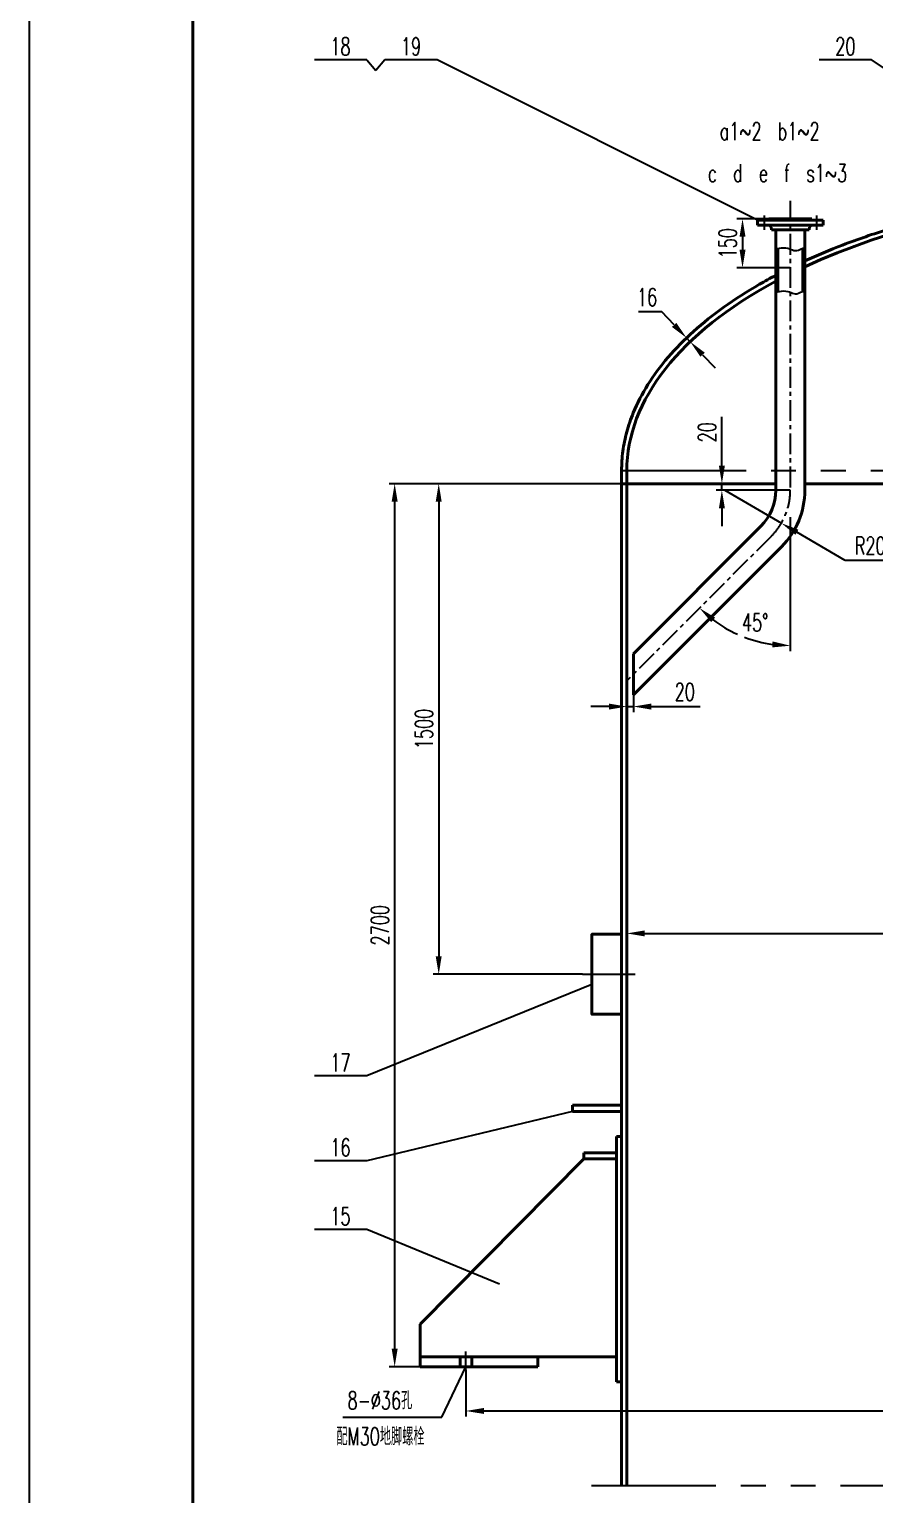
# Model space of a CAD drawing. Header units: millimetres. Extents: x -100310 to -88430, y -9131 to 7689.
# Drawn here: x -100310 to -97724, y 503 to 4983 of the extents above; entities that cross this region are included whole.
import ezdxf
from ezdxf.enums import TextEntityAlignment as Align

# ---------------------------------------------------------------- set-up
doc = ezdxf.new("R2010")
doc.units = ezdxf.units.MM
doc.linetypes.add('CENTERX2', pattern=[101.6, 63.5, -12.7, 12.7, -12.7])
doc.linetypes.add('PHANTOMX2', pattern=[127, 63.5, -12.7, 12.7, -12.7, 12.7, -12.7])
for name, color, linetype in [('图层1', 1, 'CENTERX2'), ('图层3', 211, 'Continuous'), ('图层5', 231, 'PHANTOMX2')]:
    doc.layers.add(name, color=color, linetype=linetype)
doc.layers.add('图层2', color=4, linetype='Continuous', lineweight=40)
doc.styles.add('HZ', font='ROMANS.shx', dxfattribs={"width": 0.667, "height": 54, "bigfont": 'HZ.shx'})
doc.styles.add('比例1：20', font='ROMANS.shx', dxfattribs={"width": 0.7, "height": 60, "bigfont": 'HZ.shx'})
doc.dimstyles.new('副本比例1：20', dxfattribs={"dimtxt": 60, "dimasz": 55, "dimexe": 17, "dimexo": 0, "dimgap": 18, "dimtad": 1, "dimtoh": 1, "dimdsep": 46, "dimtxsty": '比例1：20', "dimcen": 25, "dimclrd": 6, "dimclre": 6, "dimclrt": 256, "dimadec": 0, "dimazin": 0, "dimtfac": 1, "dimtmove": 0, "dimatfit": 3, "dimfxl": 0, "dimlwd": -1, "dimlwe": -1, "dimarcsym": 0})
doc.dimstyles.new('比例1：20', dxfattribs={"dimtxt": 60, "dimasz": 55, "dimexe": 17, "dimexo": 0, "dimgap": 18, "dimtad": 1, "dimdsep": 46, "dimtxsty": '比例1：20', "dimcen": 25, "dimclrd": 6, "dimclre": 6, "dimclrt": 256, "dimadec": 0, "dimazin": 0, "dimtfac": 1, "dimtmove": 0, "dimatfit": 3, "dimfxl": 0, "dimlwd": -1, "dimlwe": -1, "dimarcsym": 0})

# ---------------------------------------------------------------- blocks, each defined once
blk = doc.blocks.new('图幅A1（竖）')
blk.add_line((0, 841), (0, 0))
at = {"layer": '图层2'}
blk.add_line((25, 831), (25, 10), dxfattribs=at)
blk = doc.blocks.new('*D88')
at = {"color": 6}
blk.add_line((-97982.2, 3491.1), (-97982.2, 3081.6), dxfattribs=at)
for start, end in [(233.0348, 245.6786), (249.0282, 261.9652)]:
    blk.add_arc((-97982.2, 3491.1), 392.5, start, end, dxfattribs=at)
for points in [[(-98224.2, 3170.6), (-98212.2, 3184.4), (-98259.7, 3213.5)], [(-98036.4, 3111.6), (-98037.7, 3093.3), (-97982.2, 3098.6)]]:
    blk.add_solid(points, dxfattribs=at)
at = {"layer": 'Defpoints', "color": 0}
for p in [(-97982.2, 4458.9), (-97982.2, 3573.9), (-98040.7, 3432.5), (-98178.4, 3151.2), (-98482.2, 2991.1)]:
    blk.add_point(p, dxfattribs=at)
at = {"insert": (-98089.8, 3169.6), "char_height": 54, "attachment_point": 5, "style": 'HZ'}
blk.add_mtext('45°', dxfattribs=at)
blk = doc.blocks.new('*D89')
at = {"color": 6}
for p, q in [((-98048.2, 4403.9), (-98145.3, 4403.9)), ((-98128.3, 4348.9), (-98128.3, 4308.9)), ((-97982.2, 4253.9), (-98145.3, 4253.9))]:
    blk.add_line(p, q, dxfattribs=at)
for points in [[(-98137.5, 4348.9), (-98119.1, 4348.9), (-98128.3, 4403.9)], [(-98137.5, 4308.9), (-98119.1, 4308.9), (-98128.3, 4253.9)]]:
    blk.add_solid(points, dxfattribs=at)
at = {"layer": 'Defpoints', "color": 0}
for p in [(-98048.2, 4403.9), (-98128.3, 4253.9), (-97982.2, 4253.9)]:
    blk.add_point(p, dxfattribs=at)
at = {"insert": (-98173.3, 4328.9), "char_height": 54, "attachment_point": 5, "rotation": 90, "style": 'HZ'}
blk.add_mtext('150', dxfattribs=at)
blk = doc.blocks.new('*D49')
at = {"color": 6}
for p, q in [((-98498.2, 3593.9), (-99209.2, 3593.9)), ((-99192.2, 948.9), (-99192.2, 3538.9)), ((-99114.2, 893.9), (-99209.2, 893.9))]:
    blk.add_line(p, q, dxfattribs=at)
for points in [[(-99201.4, 3538.9), (-99183.1, 3538.9), (-99192.2, 3593.9)], [(-99201.4, 948.9), (-99183.1, 948.9), (-99192.2, 893.9)]]:
    blk.add_solid(points, dxfattribs=at)
at = {"layer": 'Defpoints', "color": 0}
for p in [(-99192.2, 3593.9), (-98498.2, 3593.9), (-99114.2, 893.9)]:
    blk.add_point(p, dxfattribs=at)
at = {"insert": (-99237.2, 2243.9), "char_height": 54, "attachment_point": 5, "rotation": 90, "style": 'HZ'}
blk.add_mtext('2700', dxfattribs=at)
blk = doc.blocks.new('*D51')
at = {"color": 6}
for p, q in [((-98974.2, 885), (-98974.2, 741.7)), ((-94590.2, 885), (-94590.2, 741.7)), ((-98919.2, 758.7), (-94645.2, 758.7))]:
    blk.add_line(p, q, dxfattribs=at)
for points in [[(-98919.2, 767.9), (-98919.2, 749.6), (-98974.2, 758.7)], [(-94645.2, 767.9), (-94645.2, 749.6), (-94590.2, 758.7)]]:
    blk.add_solid(points, dxfattribs=at)
at = {"layer": 'Defpoints', "color": 0}
for p in [(-98974.2, 885), (-94590.2, 885), (-94590.2, 758.7)]:
    blk.add_point(p, dxfattribs=at)
at = {"insert": (-97390.3, 803.7), "char_height": 54, "attachment_point": 5, "style": 'HZ'}
blk.add_mtext('%%c4361', dxfattribs=at)
blk = doc.blocks.new('*D98')
at = {"color": 6}
for p, q in [((-98498.2, 3593.9), (-99074.5, 3593.9)), ((-99057.5, 3538.9), (-99057.5, 2148.9)), ((-98618.2, 2093.9), (-99074.5, 2093.9))]:
    blk.add_line(p, q, dxfattribs=at)
for points in [[(-99066.7, 3538.9), (-99048.4, 3538.9), (-99057.5, 3593.9)], [(-99066.7, 2148.9), (-99048.4, 2148.9), (-99057.5, 2093.9)]]:
    blk.add_solid(points, dxfattribs=at)
at = {"layer": 'Defpoints', "color": 0}
for p in [(-98498.2, 3593.9), (-99057.5, 2093.9), (-98618.2, 2093.9)]:
    blk.add_point(p, dxfattribs=at)
at = {"insert": (-99102.5, 2843.9), "char_height": 54, "attachment_point": 5, "rotation": 90, "style": 'HZ'}
blk.add_mtext('1500', dxfattribs=at)
blk = doc.blocks.new('*D53')
at = {"color": 6}
for p, q in [((-98482.2, 2218.8), (-98482.2, 2235.8)), ((-98427.2, 2218.8), (-95137.2, 2218.8)), ((-95082.2, 2218.8), (-95082.2, 2235.8))]:
    blk.add_line(p, q, dxfattribs=at)
for points in [[(-98427.2, 2228), (-98427.2, 2209.7), (-98482.2, 2218.8)], [(-95137.2, 2228), (-95137.2, 2209.7), (-95082.2, 2218.8)]]:
    blk.add_solid(points, dxfattribs=at)
at = {"layer": 'Defpoints', "color": 0}
for p in [(-98482.2, 2218.8), (-95082.2, 2218.8), (-95082.2, 2218.8)]:
    blk.add_point(p, dxfattribs=at)
at = {"insert": (-96483.2, 2263.8), "char_height": 54, "attachment_point": 5, "style": 'HZ'}
blk.add_mtext('%%c3400', dxfattribs=at)
blk = doc.blocks.new('*D99')
at = {"color": 6}
for p, q in [((-98182.2, 3573.9), (-98009.4, 3473.1)), ((-97814.3, 3359.2), (-97961.9, 3445.4)), ((-97658.9, 3359.2), (-97814.3, 3359.2))]:
    blk.add_line(p, q, dxfattribs=at)
blk.add_solid([(-97957.3, 3453.3), (-97966.6, 3437.5), (-98009.4, 3473.1)], dxfattribs=at)
at = {"layer": 'Defpoints', "color": 0}
for p in [(-98182.2, 3573.9), (-98009.4, 3473.1)]:
    blk.add_point(p, dxfattribs=at)
at = {"insert": (-97722.3, 3404.2), "char_height": 54, "attachment_point": 5, "style": 'HZ'}
blk.add_mtext('R200', dxfattribs=at)
blk = doc.blocks.new('*D100')
at = {"color": 6}
for p, q in [((-98537.2, 2912.4), (-98592.2, 2912.4)), ((-98482.2, 2912.4), (-98482.2, 2929.4)), ((-98482.2, 2912.4), (-98462.2, 2912.4)), ((-98462.2, 2948.2), (-98462.2, 2895.4)), ((-98407.2, 2912.4), (-98257.8, 2912.4))]:
    blk.add_line(p, q, dxfattribs=at)
for points in [[(-98537.2, 2921.6), (-98537.2, 2903.2), (-98482.2, 2912.4)], [(-98407.2, 2921.6), (-98407.2, 2903.2), (-98462.2, 2912.4)]]:
    blk.add_solid(points, dxfattribs=at)
at = {"layer": 'Defpoints', "color": 0}
for p in [(-98482.2, 2912.4), (-98462.2, 2948.2), (-98462.2, 2912.4)]:
    blk.add_point(p, dxfattribs=at)
at = {"insert": (-98305, 2957.4), "char_height": 54, "attachment_point": 5, "style": 'HZ'}
blk.add_mtext('20', dxfattribs=at)
blk = doc.blocks.new('*D101')
at = {"color": 6}
for p, q in [((-98191.5, 3648.9), (-98191.5, 3798.3)), ((-98191.5, 3593.9), (-98208.5, 3593.9)), ((-98191.5, 3573.9), (-98191.5, 3593.9)), ((-97982.2, 3573.9), (-98208.5, 3573.9)), ((-98191.5, 3518.9), (-98191.5, 3463.9))]:
    blk.add_line(p, q, dxfattribs=at)
for points in [[(-98200.6, 3648.9), (-98182.3, 3648.9), (-98191.5, 3593.9)], [(-98200.6, 3518.9), (-98182.3, 3518.9), (-98191.5, 3573.9)]]:
    blk.add_solid(points, dxfattribs=at)
at = {"layer": 'Defpoints', "color": 0}
for p in [(-98191.5, 3593.9), (-98191.5, 3593.9), (-97982.2, 3573.9)]:
    blk.add_point(p, dxfattribs=at)
at = {"insert": (-98236.5, 3751.1), "char_height": 54, "attachment_point": 5, "rotation": 90, "style": 'HZ'}
blk.add_mtext('20', dxfattribs=at)
blk = doc.blocks.new('*D102')
at = {"color": 6}
for p, q in [((-98375.5, 4119.1), (-98446.6, 4119.1)), ((-98337.5, 4079.4), (-98375.5, 4119.1)), ((-98299.5, 4039.6), (-98287.2, 4051.3)), ((-98288.4, 4028), (-98299.5, 4039.6)), ((-98288.4, 4028), (-98276.1, 4039.8)), ((-98250.4, 3988.3), (-98212.4, 3948.5))]:
    blk.add_line(p, q, dxfattribs=at)
for points in [[(-98330.8, 4085.7), (-98344.1, 4073), (-98299.5, 4039.6)], [(-98243.8, 3994.6), (-98257, 3981.9), (-98288.4, 4028)]]:
    blk.add_solid(points, dxfattribs=at)
at = {"layer": 'Defpoints', "color": 0}
for p in [(-98299.5, 4039.6), (-98299.5, 4039.6), (-98288.4, 4028)]:
    blk.add_point(p, dxfattribs=at)
at = {"insert": (-98420.1, 4164.1), "char_height": 54, "attachment_point": 5, "style": 'HZ'}
blk.add_mtext('16', dxfattribs=at)

msp = doc.modelspace()

# ---------------------------------------------------------------- linework, layer by layer
for p, q in [((-99277.678, 4889.942), (-99437.678, 4889.942)), ((-99277.678, 4889.942), (-99249.734, 4857.481)), ((-99221.79, 4889.942), (-99249.734, 4857.481)), ((-99061.79, 4889.942), (-99221.79, 4889.942)), ((-98082.165, 4399.878), (-99061.79, 4889.942)), ((-97733.444, 4889.942), (-97893.444, 4889.942)), ((-97222.165, 4546.022), (-97733.444, 4889.942)), ((-98588.843, 2063.154), (-99277.678, 1783.084)), ((-99277.678, 1783.084), (-99437.678, 1783.084)), ((-98648.165, 1673.943), (-99277.678, 1523.828)), ((-99277.678, 1523.828), (-99437.678, 1523.828)), ((-99277.678, 1313.234), (-99437.678, 1313.234)), ((-98871.155, 1146.243), (-99277.678, 1313.234)), ((-99048.456, 739.684), (-98974.165, 893.943)), ((-99351.14, 739.684), (-99048.456, 739.684))]:
    msp.add_line(p, q)
at = {"layer": '图层1'}
for p, q in [((-97982.165, 4458.918), (-97982.165, 3573.943)), ((-98062.165, 4414.135), (-98062.165, 4370.08)), ((-97902.165, 4414.135), (-97902.165, 4370.08)), ((-98040.743, 3432.522), (-98482.165, 2991.1)), ((-98974.165, 885.013), (-98974.165, 941.013))]:
    msp.add_line(p, q, dxfattribs=at)
at = {"layer": '图层1', "ltscale": 6}
msp.add_line((-98618.215, 2093.943), (-98456.238, 2093.943), dxfattribs=at)
at = {"layer": '图层1'}
msp.add_arc((-98182.165, 3573.943), 200, 315, 0, dxfattribs=at)
at = {"layer": '图层2'}
for p, q in [((-98082.165, 4383.878), (-98082.165, 4399.878)), ((-98082.165, 4399.878), (-97882.165, 4399.878)), ((-98048.165, 4403.878), (-97916.165, 4403.878)), ((-98048.165, 4399.878), (-98048.165, 4403.878)), ((-97916.165, 4399.878), (-97916.165, 4403.878)), ((-97882.165, 4383.878), (-97882.165, 4399.878)), ((-98082.165, 4383.878), (-97882.165, 4383.878)), ((-98040.518, 4378.609), (-98039.446, 4369.878)), ((-98039.446, 4369.878), (-97924.884, 4369.878)), ((-98026.665, 4369.878), (-98026.665, 3573.943)), ((-97937.665, 4369.878), (-97937.665, 3573.943)), ((-97923.812, 4378.609), (-97924.884, 4369.878)), ((-98020.665, 4312.746), (-98020.665, 4180.95)), ((-97943.665, 4313.951), (-97943.665, 4182.155)), ((-98498.165, 3633.943), (-98498.165, 530.404)), ((-98482.165, 3633.943), (-98482.165, 530.404)), ((-98498.165, 3593.943), (-98026.665, 3593.943)), ((-97937.665, 3593.943), (-95066.165, 3593.943)), ((-98072.21, 3463.988), (-98462.165, 3074.033)), ((-98009.277, 3401.056), (-98462.165, 2948.168)), ((-98462.165, 3074.033), (-98462.165, 2948.168)), ((-98648.165, 1693.943), (-98648.165, 1673.943)), ((-98498.165, 1693.943), (-98648.165, 1693.943)), ((-98498.165, 1673.943), (-98648.165, 1673.943)), ((-98514.165, 1597.943), (-98514.165, 847.943)), ((-98514.165, 1597.943), (-98498.165, 1597.943)), ((-99114.165, 1023.943), (-98614.165, 1529.943)), ((-98614.165, 1547.943), (-98614.165, 1529.943)), ((-98614.165, 1547.943), (-98514.165, 1547.943)), ((-98614.165, 1529.943), (-98514.165, 1529.943)), ((-99114.165, 893.943), (-99114.165, 1023.943)), ((-98514.165, 923.943), (-99114.165, 923.943)), ((-98992.165, 893.943), (-98992.165, 923.943)), ((-98956.165, 893.943), (-98956.165, 923.943)), ((-98754.165, 893.943), (-98754.165, 923.943)), ((-99114.165, 893.943), (-98754.165, 893.943)), ((-98514.165, 847.943), (-98498.165, 847.943))]:
    msp.add_line(p, q, dxfattribs=at)
msp.add_lwpolyline([(-98498.165, 1971.745), (-98588.843, 1971.745), (-98588.843, 2216.142), (-98498.165, 2216.142)], dxfattribs=at)
for centre, radius, start, end in [((-98046.473, 4377.878), 6, 7, 90), ((-97917.856, 4377.878), 6, 90, 173), ((-98182.165, 3573.943), 155.5, 315, 0), ((-98182.165, 3573.943), 244.5, 315, 0)]:
    msp.add_arc(centre, radius, start, end, dxfattribs=at)
at = {"layer": '图层2', "extrusion": (0, 0, -1)}
for start_param, end_param in [(3.96502741, 5.16276465), (3.14159265, 3.89104975)]:
    msp.add_ellipse((-96782.165, 3633.943), major_axis=(1700, 0), ratio=0.5, start_param=start_param, end_param=end_param, dxfattribs=at)
at = {"layer": '图层2'}
for points, knots in [([(-97937.665, 4275.023), (-97900.614, 4292.007), (-97862.094, 4308.165), (-97775.989, 4341.173), (-97727.943, 4357.715), (-97628.773, 4388.254), (-97577.65, 4402.25), (-97472.849, 4427.557), (-97419.172, 4438.869), (-97309.815, 4458.694), (-97254.136, 4467.208), (-97141.348, 4481.353), (-97084.24, 4486.984), (-96983.557, 4494.266), (-96940.166, 4496.56), (-96896.665, 4498.022)], [3.970361244, 3.970361244, 3.970361244, 3.970361244, 4.058288537, 4.058288537, 4.160375586, 4.160375586, 4.262462634, 4.262462634, 4.364549683, 4.364549683, 4.466636732, 4.466636732, 4.56872378, 4.56872378, 4.645301647, 4.645301647, 4.645301647, 4.645301647]), ([(-98498.165, 3633.943), (-98498.165, 3653.748), (-98496.83, 3673.552), (-98491.501, 3713.042), (-98487.508, 3732.728), (-98476.897, 3771.87), (-98470.28, 3791.326), (-98450.395, 3839.852), (-98435.459, 3868.706), (-98399.894, 3925.353), (-98379.266, 3953.147), (-98332.578, 4007.412), (-98306.517, 4033.884), (-98249.255, 4085.268), (-98218.053, 4110.181), (-98150.84, 4158.22), (-98114.828, 4181.347), (-98060.348, 4212.877), (-98043.699, 4222.1), (-98026.665, 4231.135)], [3.141592654, 3.141592654, 3.141592654, 3.141592654, 3.208954835, 3.208954835, 3.276317016, 3.276317016, 3.343679198, 3.343679198, 3.445766246, 3.445766246, 3.547853295, 3.547853295, 3.649940343, 3.649940343, 3.752027392, 3.752027392, 3.85411444, 3.85411444, 3.897500696, 3.897500696, 3.897500696, 3.897500696])]:
    msp.add_open_spline(points, degree=3, knots=knots, dxfattribs=at)
at = {"layer": '图层3'}
for points in [[(-98026.665, 4311.433), (-98019.408, 4313.175), (-97984.802, 4319.198), (-97969.794, 4298.052), (-97946.305, 4313.747), (-97937.665, 4315.997)], [(-98026.665, 4179.637), (-98019.408, 4181.379), (-97984.802, 4187.402), (-97969.794, 4166.256), (-97946.305, 4181.951), (-97937.665, 4184.201)]]:
    msp.add_open_spline(points, degree=3, knots=[21.81689423, 21.81689423, 21.81689423, 21.81689423, 35.94228716, 77.60823837, 103.31252469, 103.31252469, 103.31252469, 103.31252469], dxfattribs=at)
at = {"layer": '图层5', "ltscale": 6}
for p, q in [((-98498.165, 3633.943), (-95066.165, 3633.943)), ((-98590.515, 530.404), (-94973.815, 530.404))]:
    msp.add_line(p, q, dxfattribs=at)

# ---------------------------------------------------------------- block references
at = {"xscale": 20, "yscale": 20, "zscale": 20}
msp.add_blockref('图幅A1（竖）', (-100309.681, -9130.804), dxfattribs=at)

# ---------------------------------------------------------------- texts
at = {"style": 'HZ', "width": 0.667}
for s, p in [('18', (-99357.972, 4903.711)), ('19', (-99142.084, 4903.711)), ('20', (-97813.737, 4903.711)), ('17', (-99357.972, 1796.854)), ('16', (-99357.972, 1537.598)), ('15', (-99357.972, 1327.003))]:
    msp.add_text(s, height=54, dxfattribs=at).set_placement(p, align=Align.CENTER)
for s, p in [('a1~2  b1~2', (-98198.137, 4644.601)), ('c  d  e  f  s1~3', (-98234.357, 4516.383)), ('8-%%c36孔', (-99336.237, 763.989)), ('配M30地脚螺栓', (-99370.475, 653.718))]:
    msp.add_text(s, height=54, dxfattribs=at).set_placement(p)

# ---------------------------------------------------------------- dimensions: what is measured, and where the dimension line sits
dim = msp.add_angular_dim_2l(base=(-98178.427, 3151.165), line1=((-98040.743, 3432.522), (-98482.165, 2991.1)), line2=((-97982.165, 4458.918), (-97982.165, 3573.943)), dimstyle='比例1：20', override={"dimtxsty": 'HZ', "dimtmove": 1})
dim.commit()
dim.dimension.update_dxf_attribs({"geometry": '*D88', "text_midpoint": (-98089.81, 3169.579), "dimtype": 162})
for base, p1, p2, picture, middle in [((-98128.307, 4253.878), (-98048.165, 4403.878), (-97982.165, 4253.878), '*D89', (-98173.307, 4328.878)), ((-98191.477, 3593.943), (-97982.165, 3573.943), (-98191.477, 3593.943), '*D101', (-98236.477, 3751.101)), ((-99192.246, 3593.943), (-99114.165, 893.943), (-98498.165, 3593.943), '*D49', (-99237.246, 2243.943)), ((-99057.525, 2093.943), (-98498.165, 3593.943), (-98618.215, 2093.943), '*D98', (-99102.525, 2843.943))]:
    dim = msp.add_linear_dim(base=base, p1=p1, p2=p2, angle=90, dimstyle='比例1：20', override={"dimtxsty": 'HZ'})
    dim.commit()
    dim.dimension.update_dxf_attribs({"geometry": picture, "text_midpoint": middle})
dim = msp.add_aligned_dim(p1=(-98288.419, 4028.024), p2=(-98299.472, 4039.592), distance=0, dimstyle='副本比例1：20', override={"dimtxsty": 'HZ'})
dim.commit()
dim.dimension.update_dxf_attribs({"geometry": '*D102', "text_midpoint": (-98420.052, 4164.12)})
dim = msp.add_radius_dim(center=(-98182.165, 3573.943), mpoint=(-98009.439, 3473.118), dimstyle='副本比例1：20', override={"dimtxsty": 'HZ'})
dim.commit()
dim.dimension.update_dxf_attribs({"geometry": '*D99', "text_midpoint": (-97722.32, 3359.221), "dimtype": 164})
dim = msp.add_linear_dim(base=(-98462.165, 2912.397), p1=(-98482.165, 2912.397), p2=(-98462.165, 2948.168), dimstyle='比例1：20', override={"dimtxsty": 'HZ'})
dim.commit()
dim.dimension.update_dxf_attribs({"geometry": '*D100', "text_midpoint": (-98305.007, 2957.397)})
for base, p1, p2, text, picture, middle in [((-95082.165, 2218.827), (-98482.165, 2218.827), (-95082.165, 2218.827), '%%c<>', '*D53', (-96483.178, 2218.827)), ((-94590.165, 758.749), (-98974.165, 885.013), (-94590.165, 885.013), '%%c4361', '*D51', (-97390.259, 758.749))]:
    dim = msp.add_linear_dim(base=base, p1=p1, p2=p2, text=text, dimstyle='比例1：20', override={"dimtxsty": 'HZ'})
    dim.commit()
    dim.dimension.update_dxf_attribs({"geometry": picture, "text_midpoint": middle, "dimtype": 160})

doc.saveas('drawing.dxf')
